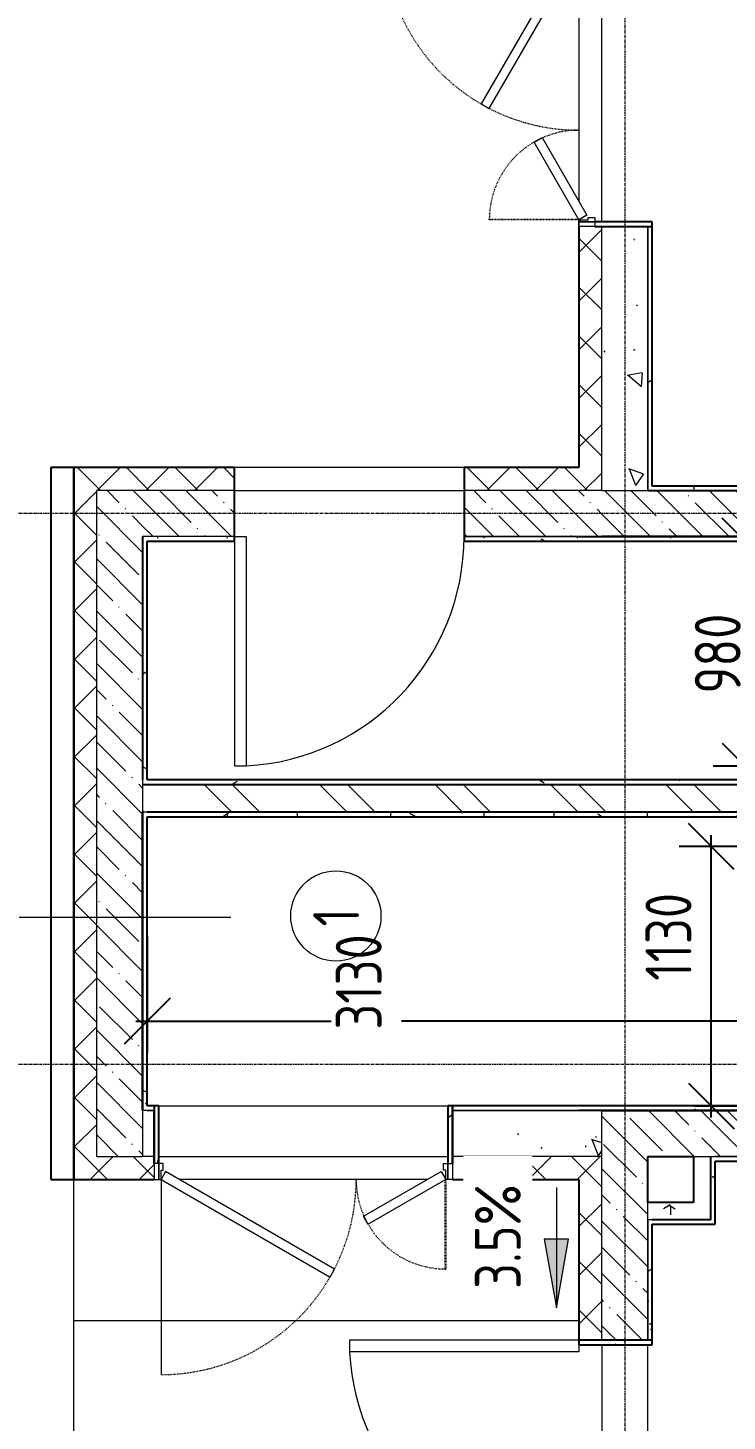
# Model space of a CAD drawing. Header units: millimetres. Extents: x -11854 to 4360091, y -19344 to 4989148.
# Drawn here: x 4962 to 8008, y 53710 to 59778 of the extents above; entities that cross this region are included whole.
import ezdxf

# ---------------------------------------------------------------- set-up
doc = ezdxf.new("R2010")
doc.units = ezdxf.units.MM
doc.linetypes.add('Линия сетки', pattern=[22.225, 12.7, -3.175, 3.175, -3.175])
doc.linetypes.add('Штрих', pattern=[6.35, 3.175, -3.175])
doc.layers.get('0').update_dxf_attribs({"color": 254})
doc.layers.get('Defpoints').update_dxf_attribs({"color": 254})
for name, color, linetype, lineweight in [('A-ANNO-DIMS', 254, 'Continuous', 9), ('A-AREA-IDEN', 254, 'Continuous', 9), ('A-DOOR', 254, 'Continuous', 9), ('A-DOOR-FRAM', 254, 'Continuous', 18), ('A-FLOR', 254, 'Continuous', 9), ('A-WALL', 254, 'Continuous', 9), ('G-ANNO-DIMS', 254, 'Continuous', 9), ('S-GRID', 254, 'Continuous', 9)]:
    doc.layers.add(name, color=color, linetype=linetype, lineweight=lineweight)
doc.styles.add('ISOCPEUR', font='isocpeur.ttf', dxfattribs={"width": 0.8, "height": 200})
doc.styles.add('ISOCPEUR_B', font='', dxfattribs={"width": 0.8, "height": 200})
doc.styles.get('ISOCPEUR_B').set_extended_font_data('ISOCPEUR', bold=True)
doc.dimstyles.new('2_0_мм_ISOCPEUR', dxfattribs={"dimscale": 304.8, "dimtxt": 199.196235, "dimasz": 0.656168, "dimexe": 0.459318, "dimexo": 0.625, "dimgap": 0.065617, "dimtad": 1, "dimdec": 0, "dimtxsty": 'ISOCPEUR', "dimblk1": 'OBLIQUE', "dimblk2": 'OBLIQUE', "dimsah": 1, "dimcen": 2.5, "dimdle": 0.164042, "dimazin": 3, "dimtfac": 1, "dimtix": 1, "dimtmove": 0, "dimatfit": 3, "dimfxl": 0.787402, "dimfxlon": 1, "dimtvp": 1, "dimarcsym": 2})
doc.dimstyles.new('2_0_мм_ISOCPEUR_1', dxfattribs={"dimscale": 304.8, "dimtxt": 199.196235, "dimasz": 0.656168, "dimexe": 0.459318, "dimexo": 0.625, "dimgap": 0.065617, "dimtad": 1, "dimdec": 0, "dimtxsty": 'ISOCPEUR', "dimblk1": 'OBLIQUE', "dimblk2": 'OBLIQUE', "dimsah": 1, "dimcen": 2.5, "dimdle": 0.164042, "dimazin": 3, "dimtfac": 1, "dimtix": 1, "dimtmove": 1, "dimatfit": 3, "dimfxl": 0.787402, "dimfxlon": 1, "dimtvp": 1, "dimarcsym": 2})
pattern_1 = [(135, (23408.74, 513535.32), (-106.066017, -106.066017), []), (225, (23408.74, 513535.32), (106.066017, -106.066017), [])]
pattern_2 = [(140, (23408.74, 513535.3), (63.7558, 728.7365), [76.2, -838.2]), (85, (23408.74, 513535.3), (-764.2276, -140.9716), [60.96, -670.56]), (190.451, (23414.05, 513596.05), (-700.4668, 587.77), [64.76, -712.36]), (136.184, (23205.5, 513535.3), (168.171, 1084.3162), [114.3, -1257.3]), (186.636, (23219.6, 513625.7), (-989.7098, 949.61), [97.14, -1068.54]), (81.184, (23205.5, 513535.3), (-989.7012, 949.6206), [91.44, -1005.84]), (111, (23256.34, 513636.9), (409.0606, 606.4579), [76.2, -838.2]), (56, (23256.34, 513636.9), (-736.7529, 247.2083), [60.96, -670.56]), (161.451, (23290.4, 513687.46), (-327.6855, 853.6683), [64.76, -712.36]), (127.5, (23408.74, 513535.32), (-338.22012, 12.3547), [6.706, -655.726, 6.706, -674.014, -673.1]), (127.5, (23408.74, 513535.32), (-338.22012, 12.3547), [-1343.152, 6.706, -666.394]), (97.5, (23408.74, 513535.32), (-400.72213, 267.27887), [6.706, -381.406, 6.706, -640.486, -256.54]), (97.5, (23408.74, 513535.32), (-400.72213, 267.27887), [-1035.304, 6.706, -249.834]), (57.5, (23408.74, 513308.76), (22.91534, 542.36333), [6.706, -247.294, 6.706, -1837.334]), (57.5, (23408.74, 513308.76), (22.91534, 542.36333), [-260.706, -785.774, 6.706, -1044.854]), (47.5, (23408.74, 513207.16), (-101.7071, 592.51696), [6.706, -323.494, 6.706, -1266.342]), (47.5, (23408.74, 513207.16), (-101.7071, 592.51696), [-336.906, -519.582, 6.706, -740.054])]
pattern_3 = [(135, (23408.74, 513535.32), (-114.04925, -114.04925), []), (135, (23408.74, 513649.37), (-114.04925, -114.04925), [201.612, -40.322, 3.353, -36.97])]
pattern_4 = [(90, (23408.74, 513535.32), (-101.6, 406.4), [33.528, -271.272, 33.528, -271.272, -1625.6]), (90, (23408.74, 513535.32), (-101.6, 406.4), [-609.6, 33.528, -576.072, 33.528, -271.272, -711.2]), (90, (23408.74, 513535.32), (-101.6, 406.4), [-1524, 33.528, -169.672, 33.528, -474.472]), (210, (23357.94, 513687.72), (-301.152724, -291.18818), [33.528, -271.272, 33.528, -1896.872]), (210, (23357.94, 513687.72), (-301.152724, -291.18818), [-338.328, -271.272, 33.528, -576.072, -1016]), (210, (23357.94, 513687.72), (-301.152724, -291.18818), [-1219.2, 33.528, -271.272, 33.528, -677.672]), (210, (23357.94, 513687.72), (-301.152724, -291.18818), [-1557.528, -169.672, 33.528, -474.472]), (330, (23154.74, 513738.52), (402.752724, -115.21182), [33.528, -271.272, 33.528, -1896.872]), (330, (23154.74, 513738.52), (402.752724, -115.21182), [-338.328, -271.272, 33.528, -576.072, -1016]), (330, (23154.74, 513738.52), (402.752724, -115.21182), [-1219.2, 33.528, -271.272, 33.528, -677.672]), (330, (23154.74, 513738.52), (402.752724, -115.21182), [-1557.528, -169.672, 33.528, -474.472])]

# ---------------------------------------------------------------- blocks, each defined once
blk = doc.blocks.new('Одиночные-Щитовые - Дверной блок металлический наружный ДМН 21х10 Л-6796630-1Д')
at = {"layer": 'A-DOOR', "lineweight": 18}
for p, q in [((449, 150), (449, 1148.7)), ((500, 1148.7), (449, 1148.7)), ((500, 150), (500, 1148.7)), ((500, 150), (449, 150))]:
    blk.add_line(p, q, dxfattribs=at)
at = {"layer": 'A-DOOR'}
blk.add_arc((500, 150), 1000, 92.92335, 180, dxfattribs=at)
blk = doc.blocks.new('Дверь_Двупольная_внутренняя ПВХ профиль - Дверной блок наружный металлический остекленный ДНМО 24х13 Л-6073768-1Д')
at = {"layer": 'A-DOOR', "linetype": 'Штрих'}
for p, q in [((618, 1000), (618, 150)), ((-618, 540), (-618, 150))]:
    blk.add_line(p, q, dxfattribs=at)
at = {"layer": 'A-DOOR'}
for p, q in [((620, 1000), (618, 1000)), ((-620, 540), (-618, 540)), ((-650, 150), (-630, 150)), ((-650, 80), (-650, 150)), ((-630, 150), (-630, 80)), ((-618, 150), (-620, 150)), ((618, 150), (620, 150)), ((650, 150), (630, 150)), ((630, 150), (630, 80)), ((650, 80), (650, 150)), ((-630, 80), (-650, 80)), ((630, 80), (650, 80))]:
    blk.add_line(p, q, dxfattribs=at)
at = {"layer": 'A-DOOR', "linetype": 'Штрих', "lineweight": 18}
for p, q in [((620, 150), (620, 1000)), ((-620, 150), (-620, 540))]:
    blk.add_line(p, q, dxfattribs=at)
at = {"layer": 'A-DOOR', "lineweight": 18}
for p, q in [((-116.1, 575), (-136.1, 540.4)), ((620, 150), (-116.1, 575)), ((-136.1, 540.4), (600, 115.4)), ((-620, 150), (-282.3, 345)), ((-262.3, 310.4), (-600, 115.4)), ((-282.3, 345), (-262.3, 310.4)), ((-600, 115.4), (-620, 150)), ((600, 115.4), (620, 150))]:
    blk.add_line(p, q, dxfattribs=at)
at = {"layer": 'A-DOOR', "linetype": 'Штрих'}
for centre, radius, start, end in [((620, 150), 850, 90, 180), ((-620, 150), 390, 360, 90)]:
    blk.add_arc(centre, radius, start, end, dxfattribs=at)
at = {"layer": 'A-DOOR-FRAM'}
for p, q in [((-630, 150), (-620, 150)), ((-630, 80), (-630, 150)), ((-620, 150), (-620, 110)), ((630, 150), (620, 150)), ((620, 150), (620, 110)), ((630, 80), (630, 150)), ((-610, 80), (-630, 80)), ((-620, 110), (-610, 110)), ((-610, 110), (-610, 80)), ((620, 110), (610, 110)), ((610, 110), (610, 80)), ((610, 80), (630, 80))]:
    blk.add_line(p, q, dxfattribs=at)
blk = doc.blocks.new('Дверь балконная - Дверной блок наружный металлический остекленный 21х10 Л-6839869-1Д')
at = {"layer": 'A-DOOR', "lineweight": 18}
for p, q in [((449, 150), (449, 1148.7)), ((500, 1148.7), (449, 1148.7)), ((500, 150), (500, 1148.7)), ((500, 150), (449, 150))]:
    blk.add_line(p, q, dxfattribs=at)
at = {"layer": 'A-DOOR'}
blk.add_arc((500, 150), 1000, 92.92335, 180, dxfattribs=at)
blk = doc.blocks.new('Дверь_Двупольная_внутренняя ПВХ профиль - Дверной блок наружный металлический остекленный ДМНО 21х13 Л-6812507-1Д')
at = {"layer": 'A-DOOR', "linetype": 'Штрих'}
for p, q in [((618, 1000), (618, 150)), ((-618, 540), (-618, 150))]:
    blk.add_line(p, q, dxfattribs=at)
at = {"layer": 'A-DOOR'}
for p, q in [((620, 1000), (618, 1000)), ((-620, 540), (-618, 540)), ((-650, 150), (-630, 150)), ((-650, 80), (-650, 150)), ((-630, 150), (-630, 80)), ((-618, 150), (-620, 150)), ((618, 150), (620, 150)), ((650, 150), (630, 150)), ((630, 150), (630, 80)), ((650, 80), (650, 150)), ((-630, 80), (-650, 80)), ((630, 80), (650, 80))]:
    blk.add_line(p, q, dxfattribs=at)
at = {"layer": 'A-DOOR', "linetype": 'Штрих', "lineweight": 18}
for p, q in [((620, 150), (620, 1000)), ((-620, 150), (-620, 540))]:
    blk.add_line(p, q, dxfattribs=at)
at = {"layer": 'A-DOOR', "lineweight": 18}
for p, q in [((-116.1, 575), (-136.1, 540.4)), ((620, 150), (-116.1, 575)), ((-136.1, 540.4), (600, 115.4)), ((-620, 150), (-282.3, 345)), ((-262.3, 310.4), (-600, 115.4)), ((-282.3, 345), (-262.3, 310.4)), ((-600, 115.4), (-620, 150)), ((600, 115.4), (620, 150))]:
    blk.add_line(p, q, dxfattribs=at)
at = {"layer": 'A-DOOR', "linetype": 'Штрих'}
for centre, radius, start, end in [((620, 150), 850, 90, 180), ((-620, 150), 390, 360, 90)]:
    blk.add_arc(centre, radius, start, end, dxfattribs=at)
at = {"layer": 'A-DOOR-FRAM'}
for p, q in [((-630, 150), (-620, 150)), ((-630, 80), (-630, 150)), ((-620, 150), (-620, 110)), ((630, 150), (620, 150)), ((620, 150), (620, 110)), ((630, 80), (630, 150)), ((-610, 80), (-630, 80)), ((-620, 110), (-610, 110)), ((-610, 110), (-610, 80)), ((620, 110), (610, 110)), ((610, 110), (610, 80)), ((610, 80), (630, 80))]:
    blk.add_line(p, q, dxfattribs=at)
blk = doc.blocks.new('АР-Марка-Помещения-Этаж_Секция_Номер - Номер-1294543-1Д')
at = {"layer": 'A-AREA-IDEN'}
blk.add_circle((0, 1.219), 1.965, dxfattribs=at)
blk = doc.blocks.new('_Oblique')
at = {"color": 0, "linetype": 'ByBlock', "lineweight": -2}
blk.add_line((-0.5, -0.5), (0.5, 0.5), dxfattribs=at)
blk = doc.blocks.new('*D693')
at = {"layer": 'A-ANNO-DIMS', "color": 0, "lineweight": -2, "transparency": 16777216}
for p, q in [((7939.1, 55032.4), (7939.1, 56262)), ((8308, 56212), (7799.1, 56212)), ((7866.1, 55082.4), (8079.1, 55082.4))]:
    blk.add_line(p, q, dxfattribs=at)
at = {"layer": 'Defpoints', "color": 0, "transparency": 16777216}
for p in [(7939.1, 56212), (8327, 56212), (7847, 55082.4)]:
    blk.add_point(p, dxfattribs=at)
at = {"layer": 'A-ANNO-DIMS', "color": 0, "lineweight": -2, "transparency": 16777216, "xscale": 200, "yscale": 200, "zscale": 200}
for p, rotation in [((7939.1, 56212), 90), ((7939.1, 55082.4), 270)]:
    blk.add_blockref('_Oblique', p, dxfattribs=dict(at, rotation=rotation))
at = {"layer": 'A-ANNO-DIMS', "color": 0, "transparency": 16777216, "insert": (7652.4, 55627.7), "char_height": 200, "width": 459.684, "attachment_point": 1, "rotation": 90, "line_spacing_factor": 1.149209, "style": 'ISOCPEUR'}
blk.add_mtext('\\A1;1130', dxfattribs=at)
blk = doc.blocks.new('*D695')
at = {"layer": 'A-ANNO-DIMS', "color": 0, "lineweight": -2, "transparency": 16777216}
for p, q in [((8087, 56512.4), (8087, 57592.4)), ((7866.1, 57542.4), (8227, 57542.4)), ((8308, 56562.4), (7947, 56562.4))]:
    blk.add_line(p, q, dxfattribs=at)
at = {"layer": 'Defpoints', "color": 0, "transparency": 16777216}
for p in [(7847, 57542.4), (8087, 57542.4), (8327, 56562.4)]:
    blk.add_point(p, dxfattribs=at)
at = {"layer": 'A-ANNO-DIMS', "color": 0, "lineweight": -2, "transparency": 16777216, "xscale": 200, "yscale": 200, "zscale": 200}
for p, rotation in [((8087, 57542.4), 90), ((8087, 56562.4), 270)]:
    blk.add_blockref('_Oblique', p, dxfattribs=dict(at, rotation=rotation))
at = {"layer": 'A-ANNO-DIMS', "color": 0, "transparency": 16777216, "insert": (7967, 57052.4), "char_height": 200, "width": 399.925, "attachment_point": 5, "rotation": 90, "style": 'ISOCPEUR'}
blk.add_mtext('\\A1;980', dxfattribs=at)
blk = doc.blocks.new('*D696')
at = {"layer": 'A-ANNO-DIMS', "color": 0, "lineweight": -2, "transparency": 16777216}
for p, q in [((5482, 55820.4), (5482, 55311.5)), ((8612, 55820.4), (8612, 55311.5)), ((5432, 55451.5), (6283.2, 55451.5)), ((8662, 55451.5), (6589.9, 55451.5))]:
    blk.add_line(p, q, dxfattribs=at)
at = {"layer": 'Defpoints', "color": 0, "transparency": 16777216}
for p in [(5482, 55839.5), (8612, 55839.5), (8612, 55451.5)]:
    blk.add_point(p, dxfattribs=at)
at = {"layer": 'A-ANNO-DIMS', "color": 0, "lineweight": -2, "transparency": 16777216, "xscale": 200, "yscale": 200, "zscale": 200, "rotation": 180}
blk.add_blockref('_Oblique', (5482, 55451.5), dxfattribs=at)
at = {"layer": 'A-ANNO-DIMS', "color": 0, "lineweight": -2, "transparency": 16777216, "xscale": 200, "yscale": 200, "zscale": 200}
blk.add_blockref('_Oblique', (8612, 55451.5), dxfattribs=at)
at = {"layer": 'A-ANNO-DIMS', "color": 0, "transparency": 16777216, "insert": (6303.2, 55415.3), "char_height": 200, "width": 496.458, "attachment_point": 1, "rotation": 90, "line_spacing_factor": 1.149209, "style": 'ISOCPEUR'}
blk.add_mtext('\\A1;3130', dxfattribs=at)

msp = doc.modelspace()

# ---------------------------------------------------------------- hatches: boundary and pattern name
at = {"layer": 'A-WALL'}
h = msp.add_hatch(dxfattribs=at)
h.set_pattern_fill('FP_5', color=8, angle=90, style=0, pattern_type=2)
h.set_pattern_definition(pattern_4)
h.paths.add_polyline_path([(7682, 60212.4), (7682, 61582.4), (7662, 61582.4), (7662, 60212.4)])
h.paths.add_polyline_path([(7682, 58912.4), (7662, 58912.4), (7662, 57762.4), (7682, 57762.4), (7682, 58085.7)])
h = msp.add_hatch(dxfattribs=at)
h.set_pattern_fill('FP_2', color=8, angle=90, style=0, pattern_type=2)
h.set_pattern_definition(pattern_2)
h.paths.add_polyline_path([(7662, 61262.4), (7662, 61362.4), (7462, 61362.4), (7462, 60212.4), (7662, 60212.4), (7662, 61252.6)])
h.paths.add_polyline_path([(7662, 58912.4), (7462, 58912.4), (7462, 57762.4), (7662, 57762.4), (7662, 58085.7)])
h = msp.add_hatch(dxfattribs=at)
h.set_pattern_fill('FP_1', color=8, angle=90, style=0, pattern_type=2)
h.set_pattern_definition(pattern_1)
h.paths.add_polyline_path([(7462, 61262.4), (7362, 61262.4), (7362, 60212.4), (7462, 60212.4), (7462, 61252.6)])
h.paths.add_polyline_path([(7462, 58912.4), (7362, 58912.4), (7362, 57762.4), (7462, 57762.4), (7462, 58085.7)])
h = msp.add_hatch(dxfattribs=at)
h.set_pattern_fill('FP_1', color=8, angle=90, style=0, pattern_type=2)
h.set_pattern_definition(pattern_1)
h.paths.add_polyline_path([(5262, 57862.4), (5162, 57862.4), (5162, 54862.4), (5262, 54862.4), (5262, 57762.4)])
h = msp.add_hatch(dxfattribs=at)
h.set_pattern_fill('FP_1', color=8, angle=90, style=0, pattern_type=2)
h.set_pattern_definition(pattern_1)
h.paths.add_polyline_path([(7362, 57862.4), (6862, 57862.4), (6862, 57762.4), (7362, 57762.4)])
h.paths.add_polyline_path([(5862, 57762.4), (5862, 57862.4), (5262, 57862.4), (5262, 57762.4), (5462, 57762.4)])
h = msp.add_hatch(dxfattribs=at)
h.set_pattern_fill('FP_5', color=8, angle=90, style=0, pattern_type=2)
h.set_pattern_definition(pattern_4)
h.paths.add_polyline_path([(12132.5, 57782.4), (7682, 57782.4), (7682, 57762.4), (12132.5, 57762.4)])
h = msp.add_hatch(dxfattribs=at)
h.set_pattern_fill('FP_3', color=8, angle=90, style=0, pattern_type=2)
h.set_pattern_definition(pattern_3)
h.paths.add_polyline_path([(5462, 57562.4), (5462, 57762.4), (5262, 57762.4), (5262, 54862.4), (5462, 54862.4), (5462, 57030)])
h = msp.add_hatch(dxfattribs=at)
h.set_pattern_fill('FP_3', color=8, angle=90, style=0, pattern_type=2)
h.set_pattern_definition(pattern_3)
h.paths.add_polyline_path([(7462, 57762.4), (6862, 57762.4), (6862, 57562.4), (7462, 57562.4)])
h.paths.add_polyline_path([(5862, 57762.4), (5462, 57762.4), (5462, 57562.4), (5862, 57562.4)])
h = msp.add_hatch(dxfattribs=at)
h.set_pattern_fill('FP_3', color=8, angle=90, style=0, pattern_type=2)
h.set_pattern_definition(pattern_3)
h.paths.add_polyline_path([(14062, 57762.4), (7462, 57762.4), (7462, 57562.4), (14062, 57562.4)])
h = msp.add_hatch(dxfattribs=at)
h.set_pattern_fill('FP_5', color=8, angle=90, style=0, pattern_type=2)
h.set_pattern_definition(pattern_4)
h.paths.add_polyline_path([(5482, 57542.4), (5482, 57562.4), (5462, 57562.4), (5462, 56502.4), (5482, 56502.4), (5482, 57030)])
h = msp.add_hatch(dxfattribs=at)
h.set_pattern_fill('FP_5', color=8, angle=90, style=0, pattern_type=2)
h.set_pattern_definition(pattern_4)
h.paths.add_polyline_path([(12812, 57542.4), (12812, 57562.4), (6862, 57562.4), (6862, 57542.4), (12792, 57542.4)])
h.paths.add_polyline_path([(5862, 57542.4), (5862, 57562.4), (5482, 57562.4), (5482, 57542.4)])
h = msp.add_hatch(dxfattribs=at)
h.set_pattern_fill('FP_5', color=8, angle=90, style=0, pattern_type=2)
h.set_pattern_definition(pattern_4)
h.paths.add_polyline_path([(11612, 56502.4), (5462, 56502.4), (5462, 56482.4), (11612, 56482.4), (11612, 56502.2)])
h = msp.add_hatch(dxfattribs=at)
h.set_pattern_fill('FP_4', color=8, angle=90, style=0, pattern_type=2)
h.set_pattern_definition([(135, (23408.74, 513535.32), (-251.44717, -251.44717), []), (135, (23027.74, 513535.32), (-251.44717, -251.44717), [])])
h.paths.add_polyline_path([(11612, 56482.4), (5462, 56482.4), (5462, 56362.4), (11612, 56362.4), (11612, 56370.2)])
h = msp.add_hatch(dxfattribs=at)
h.set_pattern_fill('FP_5', color=8, angle=90, style=0, pattern_type=2)
h.set_pattern_definition(pattern_4)
h.paths.add_polyline_path([(5482, 56362.4), (5462, 56362.4), (5462, 55062.4), (5482, 55062.4), (5482, 56342.4)])
h = msp.add_hatch(dxfattribs=at)
h.set_pattern_fill('FP_5', color=8, angle=90, style=0, pattern_type=2)
h.set_pattern_definition(pattern_4)
h.paths.add_polyline_path([(11632, 56342.4), (11632, 56362.4), (5482, 56362.4), (5482, 56342.4), (11592.4, 56342.4)])
h = msp.add_hatch(dxfattribs=at)
h.set_pattern_fill('FP_2', color=8, angle=90, style=0, pattern_type=2)
h.set_pattern_definition(pattern_2)
h.paths.add_polyline_path([(7462, 54862.4), (7462, 55062.4), (6812, 55062.4), (6812, 54862.4), (7362, 54862.4)])
h.paths.add_polyline_path([(5512, 54862.4), (5512, 55062.4), (5462, 55062.4), (5462, 54862.4)])
h = msp.add_hatch(dxfattribs=at)
h.set_pattern_fill('FP_5', color=8, angle=90, style=0, pattern_type=2)
h.set_pattern_definition(pattern_4)
h.paths.add_polyline_path([(11012, 55082.4), (6812, 55082.4), (6812, 55062.4), (11012, 55062.4)])
h.paths.add_polyline_path([(5512, 55062.4), (5512, 55082.4), (5482, 55082.4), (5482, 55062.4)])
h = msp.add_hatch(dxfattribs=at)
h.set_pattern_fill('FP_5', color=8, angle=90, style=0, pattern_type=2)
h.set_pattern_definition(pattern_4)
h.paths.add_polyline_path([(5532, 54918.7), (5532, 55082.4), (5512, 55082.4), (5512, 54832.4), (5532, 54832.4)])
h = msp.add_hatch(dxfattribs=at)
h.set_pattern_fill('FP_5', color=8, angle=90, style=0, pattern_type=2)
h.set_pattern_definition(pattern_4)
h.paths.add_polyline_path([(6812, 55082.4), (6792, 55082.4), (6792, 54832.4), (6812, 54832.4), (6812, 54918.7)])
h = msp.add_hatch(dxfattribs=at)
h.set_pattern_fill('FP_3', color=8, angle=90, style=0, pattern_type=2)
h.set_pattern_definition(pattern_3)
h.paths.add_polyline_path([(7662, 54862.4), (7662, 55062.4), (7462, 55062.4), (7462, 54062.4), (7662, 54062.4), (7662, 54662.2)])
h.paths.add_polyline_path([(7662, 53062.4), (7462, 53062.4), (7462, 51062.4), (7662, 51062.4), (7662, 52982.4)])
h = msp.add_hatch(dxfattribs=at)
h.set_pattern_fill('FP_3', color=8, angle=90, style=0, pattern_type=2)
h.set_pattern_definition(pattern_3)
h.paths.add_polyline_path([(14062, 55062.4), (7662, 55062.4), (7662, 54862.4), (14062, 54863.4), (14062, 54918.7)])
h = msp.add_hatch(dxfattribs=at)
h.set_pattern_fill('FP_1', color=8, angle=90, style=0, pattern_type=2)
h.set_pattern_definition(pattern_1)
h.paths.add_polyline_path([(7362, 54862.4), (6812, 54862.4), (6812, 54762.4), (7362, 54762.4)])
h.paths.add_polyline_path([(5512, 54862.4), (5162, 54862.4), (5162, 54762.4), (5512, 54762.4), (5512, 54832.4)])
h = msp.add_hatch(dxfattribs=at)
h.set_pattern_fill('FP_1', color=8, angle=90, style=0, pattern_type=2)
h.set_pattern_definition(pattern_1)
h.paths.add_polyline_path([(7462, 54862.4), (7362, 54862.4), (7362, 54062.4), (7462, 54062.4)])
h.paths.add_polyline_path([(7462, 53062.4), (7362, 53062.4), (7362, 51062.4), (7462, 51062.4), (7462, 51751.8)])
h = msp.add_hatch(dxfattribs=at)
h.set_pattern_fill('FP_5', color=8, angle=90, style=0, pattern_type=2)
h.set_pattern_definition(pattern_4)
h.paths.add_polyline_path([(7956.4, 54842.4), (7956.4, 54862.4), (7936.4, 54862.4), (7936.4, 54587.2), (7956.4, 54587.2)])
h = msp.add_hatch(dxfattribs=at)
h.set_pattern_fill('FP_5', color=8, angle=90, style=0, pattern_type=2)
h.set_pattern_definition(pattern_4)
h.paths.add_polyline_path([(13862, 54862.4), (7956.4, 54862.4), (7956.4, 54842.4), (13862, 54842.4)])
h = msp.add_hatch(dxfattribs=at)
h.set_pattern_fill('FP_5', color=8, angle=90, style=0, pattern_type=2)
h.set_pattern_definition(pattern_4)
h.paths.add_polyline_path([(7861.4, 54662.2), (7662, 54662.2), (7662, 54587.2), (7861.4, 54587.2)])
h = msp.add_hatch(dxfattribs=at)
h.set_pattern_fill('FP_5', color=8, angle=90, style=0, pattern_type=2)
h.set_pattern_definition(pattern_4)
h.paths.add_polyline_path([(7682, 54062.4), (7682, 54587.2), (7662, 54587.2), (7662, 54062.4)])
h.paths.add_polyline_path([(7682, 52982.4), (7682, 53062.4), (7662, 53062.4), (7662, 52982.4)])
h = msp.add_hatch(dxfattribs=at)
h.set_pattern_fill('FP_5', color=8, angle=90, style=0, pattern_type=2)
h.set_pattern_definition(pattern_4)
h.paths.add_polyline_path([(7682, 54062.4), (7362, 54062.4), (7362, 54042.4), (7682, 54042.4)])
at = {"layer": 'G-ANNO-DIMS'}
msp.add_hatch(color=8, dxfattribs=at).paths.add_polyline_path([(7264.2, 54202.7), (7317.1, 54502.7), (7211.3, 54502.7)])

# ---------------------------------------------------------------- linework, layer by layer
at = {"layer": 'A-FLOR', "color": 8}
for p, q in [((7461.5, 58932.4), (7462.4, 60192.4)), ((7361.4, 60101.4), (7361.4, 59023.4)), ((7361.4, 58942.4), (7361.4, 57862.4)), ((6862, 57862.4), (5862, 57862.4)), ((5862, 57763.2), (6862, 57762.5)), ((5532, 54862.4), (6792, 54862.4)), ((5162, 51522.4), (5162, 54762.4)), ((7462, 54042.4), (7462, 53082.4)), ((7662, 53082.4), (7662, 54042.4))]:
    msp.add_line(p, q, dxfattribs=at)
at = {"layer": 'A-FLOR', "color": 8, "lineweight": 18}
for p, q in [((5542, 54147.2), (5162, 54147.2)), ((7362, 54147.2), (5544, 54147.2))]:
    msp.add_line(p, q, dxfattribs=at)
at = {"layer": 'A-WALL', "color": 8, "lineweight": 25}
for p, q in [((7682, 58932.4), (7432, 58932.4)), ((7682, 58912.4), (7682, 58932.4)), ((7362, 58912.4), (7362, 57862.4)), ((7432, 58912.4), (7682, 58912.4)), ((7682, 57782.4), (7682, 58912.4)), ((5162, 57862.4), (5062, 57862.4)), ((5062, 57862.4), (5062, 54762.4)), ((5862, 57862.4), (5162, 57862.4)), ((5162, 57862.4), (5162, 54762.4)), ((5162, 54762.4), (5162, 57862.4)), ((5862, 57542.4), (5862, 57862.4)), ((7362, 57862.4), (6862, 57862.4)), ((6862, 57862.4), (6862, 57542.4)), ((12132.5, 57782.4), (7682, 57782.4)), ((7662, 57762.4), (7662, 57762.4)), ((7662, 57762.4), (12132.5, 57762.4)), ((5462, 57562.4), (5462, 57562.4)), ((5462, 57562.4), (5462, 56502.4)), ((5482, 56502.4), (5482, 57542.4)), ((5482, 57542.4), (5862, 57542.4)), ((6862, 57542.4), (12792, 57542.4)), ((7362, 57562.4), (12812, 57562.4)), ((12812, 57562.4), (7462, 57562.4)), ((11632, 56502.4), (5482, 56502.4)), ((5462, 56482.4), (11612, 56482.4)), ((5462, 55062.4), (5462, 56362.4)), ((5462, 56362.4), (5462, 55062.4)), ((11612, 56362.4), (5482, 56362.4)), ((5482, 55082.4), (5482, 56342.4)), ((5482, 56342.4), (11632, 56342.4)), ((5532, 55082.4), (5482, 55082.4)), ((5512, 55082.4), (5512, 54832.4)), ((5512, 54832.4), (5512, 55062.4)), ((5532, 54832.4), (5532, 55082.4)), ((6812, 55082.4), (6792, 55082.4)), ((6792, 55082.4), (6792, 54832.4)), ((11012, 55082.4), (6812, 55082.4)), ((6812, 55082.4), (6812, 55062.4)), ((6812, 54832.4), (6812, 55082.4)), ((6812, 55062.4), (6812, 54832.4)), ((11012, 55062.4), (7362, 55062.4)), ((7462, 55062.4), (11012, 55062.4)), ((7662, 54862.4), (7861.4, 54862.4)), ((7662, 54662.2), (7662, 54862.4)), ((7861.4, 54862.4), (7861.4, 54662.2)), ((7936.4, 54587.2), (7936.4, 54862.4)), ((7956.4, 54567.2), (7956.4, 54842.4)), ((7956.4, 54842.4), (13842, 54842.4)), ((5062, 54762.4), (5162, 54762.4)), ((5162, 54762.4), (5512, 54762.4)), ((6812, 54762.4), (7362, 54762.4)), ((7362, 54762.4), (7362, 54062.4)), ((7861.4, 54662.2), (7662, 54662.2)), ((7682, 54587.2), (7682, 54587.2)), ((7936.4, 54587.2), (7682, 54587.2)), ((7682, 54042.4), (7682, 54567.2)), ((7682, 54567.2), (7956.4, 54567.2)), ((7682, 54062.4), (7362, 54062.4)), ((7362, 54062.4), (7362, 54042.4)), ((7362, 54042.4), (7682, 54042.4))]:
    msp.add_line(p, q, dxfattribs=at)
at = {"layer": 'A-WALL', "color": 8}
for p, q in [((7462, 57762.4), (7462, 58912.4)), ((7662, 57762.4), (7662, 58912.4)), ((7662, 58912.4), (7662, 57762.4)), ((5862, 57762.4), (5262, 57762.4)), ((5262, 54862.4), (5262, 57762.4)), ((7462, 57762.4), (6862, 57762.4)), ((7462, 57762.4), (7662, 57762.4)), ((5862, 57562.4), (5462, 57562.4)), ((6862, 57562.4), (7362, 57562.4)), ((7362, 57562.4), (6862, 57562.4)), ((5462, 56502.4), (5462, 56482.4)), ((5462, 56482.4), (5462, 56362.4)), ((5482, 56362.4), (5462, 56362.4)), ((5512, 55062.4), (5462, 55062.4)), ((5462, 55062.4), (5462, 54862.4)), ((5482, 55062.4), (5512, 55062.4)), ((5532, 55082.4), (6792, 55082.4)), ((7362, 55062.4), (6812, 55062.4)), ((6812, 55062.4), (7462, 55062.4)), ((7462, 54062.4), (7462, 55062.4)), ((5262, 54862.4), (5462, 54862.4)), ((5512, 54862.4), (5462, 54862.4)), ((7462, 54862.4), (6812, 54862.4)), ((7861.4, 54862.4), (13862, 54862.4)), ((13862, 54862.4), (7956.4, 54862.4)), ((6702, 54762.4), (5622, 54762.4)), ((7662, 54062.4), (7662, 54662.2)), ((7682, 54587.2), (7662, 54587.2)), ((7662, 54587.2), (7662, 54062.4))]:
    msp.add_line(p, q, dxfattribs=at)
at = {"layer": 'G-ANNO-DIMS', "color": 8}
for p, q in [((5845.4, 55903.8), (4924.6, 55903.8)), ((7264.2, 54727.3), (7264.2, 54202.7)), ((7317.1, 54502.7), (7211.3, 54502.7)), ((7211.3, 54502.7), (7264.2, 54202.7)), ((7264.2, 54202.7), (7317.1, 54502.7))]:
    msp.add_line(p, q, dxfattribs=at)
at = {"layer": 'S-GRID', "color": 8, "linetype": 'Линия сетки'}
for p, q in [((7562, 75548.5), (7562, 42182.4)), ((24894.1, 57662.4), (-496.2, 57662.4)), ((24894.1, 55262.4), (-496.2, 55262.4))]:
    msp.add_line(p, q, dxfattribs=at)

# ---------------------------------------------------------------- block references
at = {"layer": 'A-AREA-IDEN', "color": 8, "xscale": 99.99999999999991, "yscale": 99.99999999999991, "zscale": 99.99999999999991, "rotation": 90}
msp.add_blockref('АР-Марка-Помещения-Этаж_Секция_Номер - Номер-1294543-1Д', (6425.5, 55910.1), dxfattribs=at)
at = {"layer": 'A-DOOR', "color": 8}
for name, p, rotation in [('Дверь_Двупольная_внутренняя ПВХ профиль - Дверной блок наружный металлический остекленный ДНМО 24х13 Л-6073768-1Д', (7512, 59562.4), 90), ('Одиночные-Щитовые - Дверной блок металлический наружный ДМН 21х10 Л-6796630-1Д', (6362, 57712.4), 179.9999999999899), ('Дверь_Двупольная_внутренняя ПВХ профиль - Дверной блок наружный металлический остекленный ДМНО 21х13 Л-6812507-1Д', (6162, 54912.4), 179.9999999999862), ('Дверь балконная - Дверной блок наружный металлический остекленный 21х10 Л-6839869-1Д', (7512, 53562.4), 90)]:
    msp.add_blockref(name, p, dxfattribs=dict(at, rotation=rotation))

# ---------------------------------------------------------------- texts
at = {"layer": 'A-AREA-IDEN', "color": 8, "insert": (6204.7, 55864.4), "char_height": 200, "width": 102.616, "attachment_point": 1, "rotation": 90, "style": 'ISOCPEUR_B'}
msp.add_mtext('\\fISOCPEUR|b1|i0|c204|p34|;\\W.8;1', dxfattribs=at)

# ---------------------------------------------------------------- dimensions: what is measured, and where the dimension line sits
at = {"layer": 'A-ANNO-DIMS', "color": 8}
dim = msp.add_linear_dim(base=(8087, 57542.4), p1=(8327, 56562.4), p2=(7847, 57542.4), angle=90, dimstyle='2_0_мм_ISOCPEUR_1', override={"dimfxl": 1091.262239}, dxfattribs=at)
dim.commit()
dim.dimension.update_dxf_attribs({"geometry": '*D695', "text_midpoint": (7967, 57052.4)})
dim = msp.add_linear_dim(base=(7939.1, 56212), p1=(7847, 55082.4), p2=(8327, 56212), angle=90, dimstyle='2_0_мм_ISOCPEUR', override={"dimfxl": 1227.353315}, dxfattribs=at)
dim.commit()
dim.dimension.update_dxf_attribs({"geometry": '*D693', "text_midpoint": (7939.1, 55857.6), "dimtype": 160})
dim = msp.add_linear_dim(base=(8612, 55451.5), p1=(5482, 55839.5), p2=(8612, 55839.5), angle=180, dimstyle='2_0_мм_ISOCPEUR', override={"dimfxl": 3130}, dxfattribs=at)
dim.commit()
dim.dimension.update_dxf_attribs({"geometry": '*D696', "text_midpoint": (6436.5, 55451.5), "dimtype": 160, "text_rotation": 90})

# ---------------------------------------------------------------- next in the draw order: texts
at = {"layer": 'G-ANNO-DIMS', "color": 8, "insert": (6909.2, 54285.9), "char_height": 200, "width": 528.251, "attachment_point": 1, "rotation": 90, "line_spacing_factor": 1.149209, "style": 'ISOCPEUR', "bg_fill": 3, "box_fill_scale": 1.25, "bg_fill_color": 9, "bg_fill_true_color": 13158600, "bg_fill_transparency": 0}
msp.add_mtext('3.5%', dxfattribs=at)

doc.saveas('drawing.dxf')
